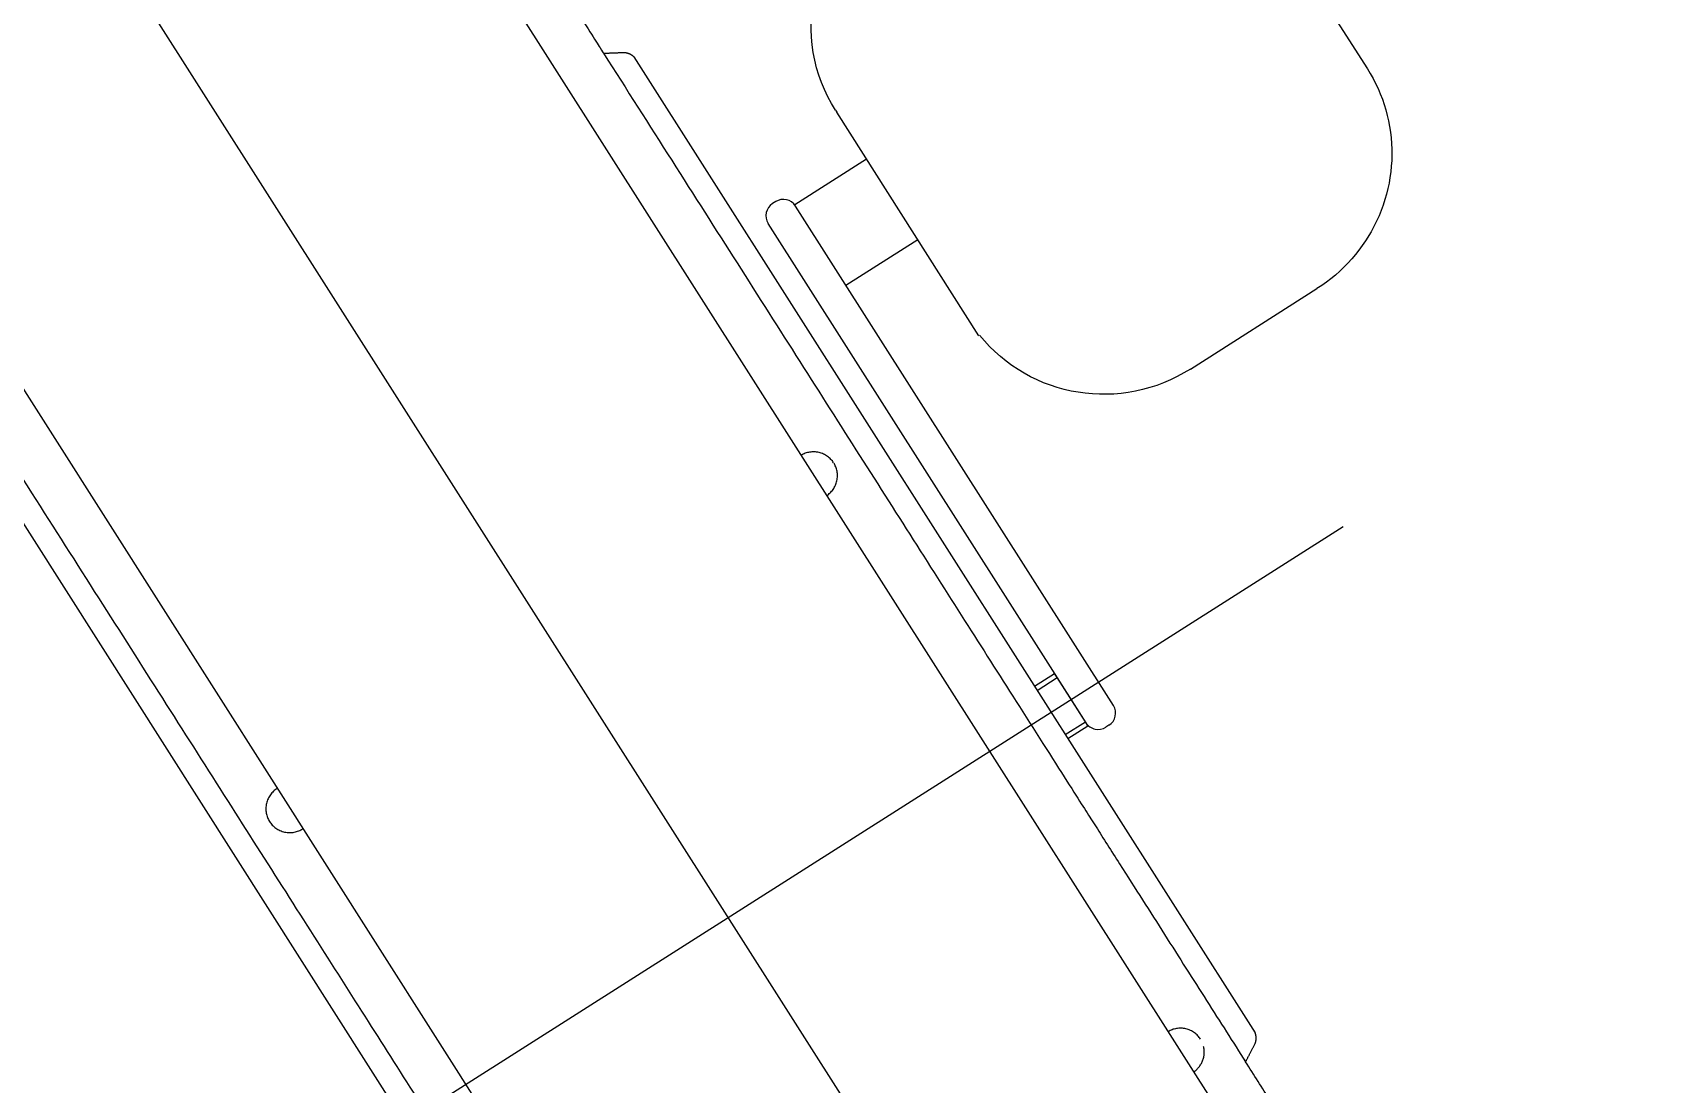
# Model space of a CAD drawing. Header units: millimetres. Extents: x 1145859089 to 1147511753, y -1047484727 to -1047247487.
# Drawn here: x 1145997769.5 to 1145998109.4, y -1047439216.5 to -1047438996 of the extents above; entities that cross this region are included whole.
import ezdxf
from ezdxf.xclip import XClip

# ---------------------------------------------------------------- set-up
doc = ezdxf.new("R2010")
doc.units = ezdxf.units.MM
doc.header["$LTSCALE"] = 100
doc.header["$MEASUREMENT"] = 0
doc.header["$XCLIPFRAME"] = 2
doc.linetypes.add('단지배치도$0$CENTER', pattern=[31, 30, -0.5, 0, -0.5])
doc.layers.get('0').update_dxf_attribs({"linetype": 'CONTINUOUS'})
doc.layers.add('XREF', color=135, linetype='CONTINUOUS')
doc.layers.add('단지배치도$0$W240910', color=135, linetype='CONTINUOUS')

# ---------------------------------------------------------------- blocks, each defined once
blk = doc.blocks.new('단지배치도$0$zw$9902')
at = {"layer": '단지배치도$0$W240910', "linetype": '단지배치도$0$CENTER', "ltscale": 50}
for p, q in [((59583, -67511.43), (59911.68, -68028.08)), ((59903.18, -67730.31), (59644.11, -67895.12))]:
    blk.add_line(p, q, dxfattribs=at)
at = {"layer": '단지배치도$0$W240910', "linetype": 'ByBlock', "ltscale": 20}
for p, q in [((59923.98, -67926.31), (59693.78, -67564.47)), ((59880.36, -67590.51), (59908.24, -67634.33)), ((59754.65, -67631.85), (59884.75, -67836.37)), ((59814.29, -67996.09), (59584.1, -67634.25)), ((59908.25, -67634.35), (59908.86, -67635.36)), ((59908.86, -67635.36), (59909.44, -67636.39)), ((59909.44, -67636.39), (59909.98, -67637.44)), ((59909.98, -67637.44), (59910.49, -67638.51)), ((59910.49, -67638.51), (59910.95, -67639.6)), ((59910.95, -67639.6), (59911.38, -67640.71)), ((59796.87, -67643.05), (59797.13, -67643.46)), ((59826.91, -67690.27), (59797.13, -67643.46)), ((59911.38, -67640.71), (59911.77, -67641.83)), ((59911.77, -67641.83), (59912.11, -67642.96)), ((59912.11, -67642.96), (59912.42, -67644.11)), ((59912.42, -67644.11), (59912.68, -67645.27)), ((59912.68, -67645.27), (59912.9, -67646.44)), ((59912.9, -67646.44), (59913.08, -67647.62)), ((59913.08, -67647.62), (59913.22, -67648.8)), ((59913.22, -67648.8), (59913.31, -67649.98)), ((59913.31, -67649.98), (59913.37, -67651.17)), ((59803.38, -67653.28), (59788.33, -67662.86)), ((59913.34, -67653.55), (59913.26, -67654.74)), ((59913.37, -67652.36), (59913.34, -67653.55)), ((59913.37, -67651.17), (59913.37, -67652.36)), ((59912.98, -67657.11), (59912.78, -67658.29)), ((59913.14, -67655.93), (59912.98, -67657.11)), ((59913.26, -67654.74), (59913.14, -67655.93)), ((59912.25, -67660.61), (59911.92, -67661.76)), ((59912.53, -67659.45), (59912.25, -67660.61)), ((59912.78, -67658.29), (59912.53, -67659.45)), ((59784.35, -67662.19), (59783.69, -67662.61)), ((59855.06, -67767.76), (59788.49, -67663.11)), ((59911.14, -67664.02), (59910.69, -67665.13)), ((59911.55, -67662.9), (59911.14, -67664.02)), ((59911.92, -67661.76), (59911.55, -67662.9)), ((59849.35, -67771.39), (59782.77, -67666.75)), ((59909.83, -67666.99), (59909.02, -67668.5)), ((59910.69, -67665.13), (59909.83, -67666.99)), ((59814.12, -67670.16), (59799.06, -67679.73)), ((59907.87, -67670.39), (59907.19, -67671.38)), ((59909.02, -67668.5), (59907.87, -67670.39)), ((59904.96, -67674.2), (59904.15, -67675.09)), ((59905.74, -67673.29), (59904.96, -67674.2)), ((59906.48, -67672.35), (59905.74, -67673.29)), ((59907.19, -67671.38), (59906.48, -67672.35)), ((59901.55, -67677.57), (59900.62, -67678.33)), ((59902.45, -67676.77), (59901.55, -67677.57)), ((59903.32, -67675.94), (59902.45, -67676.77)), ((59904.15, -67675.09), (59903.32, -67675.94)), ((59871.22, -67697.26), (59897.69, -67680.42)), ((59898.7, -67679.76), (59897.69, -67680.42)), ((59899.67, -67679.06), (59898.7, -67679.76)), ((59900.62, -67678.33), (59899.67, -67679.06)), ((59619.34, -67717.94), (59749.44, -67922.45)), ((59838.54, -67763.72), (59842.76, -67761.04)), ((59839.09, -67764.59), (59843.31, -67761.91)), ((59843.31, -67761.91), (59842.76, -67761.04)), ((59849.19, -67771.15), (59843.31, -67761.91)), ((59844.97, -67773.83), (59849.19, -67771.15)), ((59845.52, -67774.69), (59849.74, -67772.01)), ((59849.74, -67772.01), (59849.19, -67771.15)), ((59854.14, -67771.9), (59853.49, -67772.32))]:
    blk.add_line(p, q, dxfattribs=at)
at = {"layer": '단지배치도$0$W240910'}
for radius in [11431.38, 11931.38]:
    blk.add_arc((57394.29, -57699.4), radius, 251.62775, 321.418131, dxfattribs=at)
at = {"layer": '단지배치도$0$W240910', "linetype": 'ByBlock', "ltscale": 20}
for centre, start, end in [((59785.3, -67665.14), 122.4639, 212.4639), ((59785.96, -67664.72), 32.4639, 122.4639), ((59852.53, -67769.37), 302.4639, 32.4639), ((59851.88, -67769.78), 212.4639, 302.4639)]:
    blk.add_arc(centre, 3, start, end, dxfattribs=at)
at = {"layer": '단지배치도$0$W240910', "linetype": 'ByBlock', "ltscale": 20, "extrusion": (0, 0, -1)}
for centre, major_axis, ratio, start_param, end_param in [((59825.25, -67625), (28.38, 18.05), 0.987219, 3.141555, 4.712362), ((59853.38, -67669.22), (28.36, 18.07), 0.987979, 1.571518, 3.03594)]:
    blk.add_ellipse(centre, major_axis=major_axis, ratio=ratio, start_param=start_param, end_param=end_param, dxfattribs=at)
at = {"layer": '단지배치도$0$W240910', "linetype": 'ByBlock', "ltscale": 20}
for points in [[(59702.29, -67558.76), (59748.31, -67631.1), (59748.31, -67631.1)], [(59748.31, -67631.1), (59750.33, -67631.01), (59752.66, -67630.93)], [(59748.31, -67631.1), (59836.77, -67770.15), (59882.75, -67842.42)], [(59621.34, -67711.88), (59709.8, -67850.93), (59755.78, -67923.2)], [(59882.75, -67842.42), (59883.69, -67840.63), (59884.75, -67838.56)], [(59924.96, -67908.77), (59903.72, -67875.38), (59882.75, -67842.42)]]:
    blk.add_open_spline(points, degree=2, dxfattribs=at)
for points, weights in [([(59752.66, -67630.93), (59753.83, -67631), (59754.65, -67631.85)], [1, 0.930141413794, 1]), ([(59796.47, -67716.88), (59793.86, -67712.88), (59789.74, -67715.3)], [1, 0.723599161144, 1]), ([(59795.04, -67723.78), (59799.1, -67721.08), (59796.52, -67716.95)], [1, 0.716193464368, 1]), ([(59679.91, -67785.17), (59675.75, -67787.83), (59678.35, -67792.03)], [1, 0.711833891641, 1]), ([(59678.38, -67792.07), (59681.07, -67796.27), (59685.28, -67793.61)], [1, 0.709684285865, 1]), ([(59873.3, -67837.65), (59870.69, -67833.62), (59866.55, -67836.06)], [1, 0.721407071342, 1]), ([(59884.75, -67838.56), (59885.18, -67837.46), (59884.75, -67836.37)], [1, 0.930141413794, 1]), ([(59871.86, -67844.54), (59874.77, -67842.6), (59873.96, -67839.19)], [1, 0.820219563197, 1])]:
    blk.add_rational_spline(points, weights, degree=2, dxfattribs=at)
blk = doc.blocks.new('단지배치도')
blk.add_blockref('단지배치도$0$zw$9902', (141034.19, 142437.16))

msp = doc.modelspace()

# ---------------------------------------------------------------- block references
at = {"layer": 'XREF'}
ref = msp.add_blockref('단지배치도', (1145797106.633357, -1047513806.462535), dxfattribs=at)
XClip(ref).set_block_clipping_path([(72982.4064819524, 34919.7593965298), (360382.4067475507, 255319.7593436697)])

doc.saveas('drawing.dxf')
